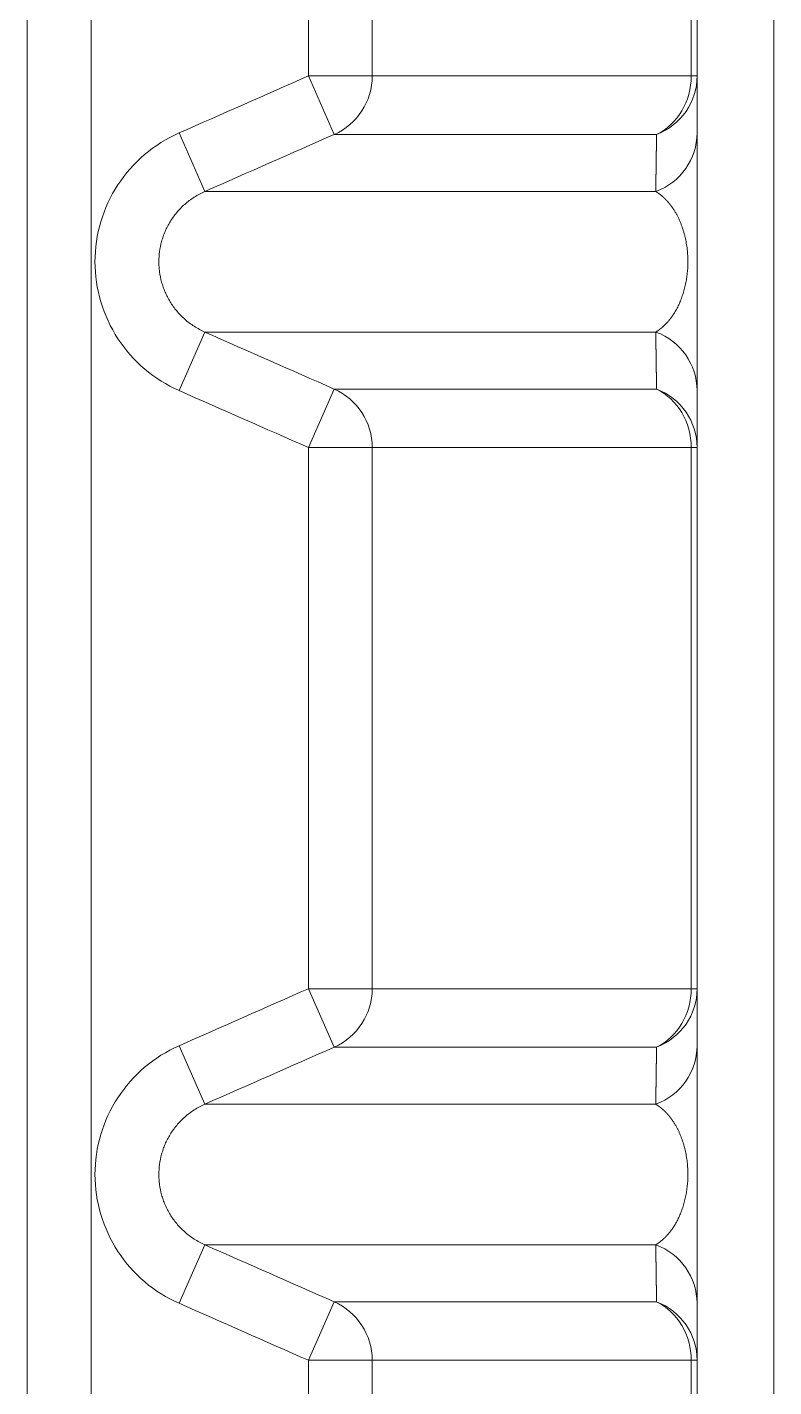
# Model space of a CAD drawing. Header units: millimetres. Extents: x 4664 to 8864, y -38 to 2932.
# Drawn here: x 7981.18 to 7996.42, y 1728.49 to 1756.27 of the extents above; entities that cross this region are included whole.
import ezdxf

# ---------------------------------------------------------------- set-up
doc = ezdxf.new("R2010")
doc.units = ezdxf.units.MM

msp = doc.modelspace()

# ---------------------------------------------------------------- linework, layer by layer
at = {"lineweight": 5}
for p, q in [((7981.176, 1870.016), (7981.176, 1707.535)), ((7982.482, 1707.535), (7982.482, 1870.016)), ((7994.855, 1714.873), (7994.855, 1862.677)), ((7996.423, 1862.708), (7996.423, 1714.842)), ((7986.918, 1766.33), (7986.918, 1755.274)), ((7988.222, 1755.274), (7988.222, 1766.33)), ((7994.735, 1766.33), (7994.735, 1755.274)), ((7986.918, 1755.274), (7994.855, 1755.274)), ((7986.918, 1755.274), (7987.445, 1754.08)), ((7984.276, 1754.109), (7984.803, 1752.914)), ((7987.445, 1754.08), (7994.029, 1754.08)), ((7994.012, 1752.914), (7984.803, 1752.914)), ((7984.276, 1748.847), (7984.803, 1750.041)), ((7994.012, 1750.041), (7984.803, 1750.041)), ((7986.918, 1747.682), (7987.445, 1748.876)), ((7994.029, 1748.876), (7987.445, 1748.876)), ((7986.918, 1747.682), (7986.918, 1736.626)), ((7986.918, 1747.682), (7994.855, 1747.682)), ((7988.222, 1736.626), (7988.222, 1747.682)), ((7994.735, 1747.682), (7994.735, 1736.626)), ((7986.918, 1736.626), (7994.855, 1736.626)), ((7986.918, 1736.626), (7987.445, 1735.431)), ((7984.276, 1735.46), (7984.803, 1734.266)), ((7987.445, 1735.431), (7994.029, 1735.431)), ((7994.012, 1734.266), (7984.803, 1734.266)), ((7984.276, 1730.198), (7984.803, 1731.393)), ((7994.012, 1731.393), (7984.803, 1731.393)), ((7986.918, 1729.033), (7987.445, 1730.228)), ((7994.029, 1730.228), (7987.445, 1730.228)), ((7986.918, 1729.033), (7986.918, 1717.977)), ((7986.918, 1729.033), (7994.855, 1729.033)), ((7988.222, 1717.977), (7988.222, 1729.033)), ((7994.735, 1729.033), (7994.735, 1717.977))]:
    msp.add_line(p, q, dxfattribs=at)
at = {"lineweight": 5, "extrusion": (0, 0, -1)}
for centre, major_axis, ratio, start_param, end_param in [((7986.918, 1755.274), (0, -1.306), 0.998861, 4.712389, 5.867354), ((7993.55, 1755.274), (0, -1.306), 0.907984, 4.712389, 5.867354), ((7993.55, 1755.274), (1.306, 0), 0.98331, 0, 1.19525), ((7993.55, 1754.109), (1.306, 0), 0.978111, 0, 1.208972), ((7993.55, 1748.847), (1.306, 0), 0.978111, 5.074213, 6.283185), ((7986.918, 1747.682), (0, -1.306), 0.998861, 3.557424, 4.712389), ((7993.55, 1747.682), (0, -1.306), 0.907984, 3.557424, 4.712389), ((7993.55, 1747.682), (1.306, 0), 0.98331, 5.087935, 6.283185), ((7986.918, 1736.626), (0, -1.306), 0.998861, 4.712389, 5.867354), ((7993.55, 1736.626), (0, -1.306), 0.907984, 4.712389, 5.867354), ((7993.55, 1736.626), (1.306, 0), 0.98331, 0, 1.19525), ((7993.55, 1735.46), (1.306, 0), 0.978111, 0, 1.208972), ((7993.55, 1730.198), (1.306, 0), 0.978111, 5.074213, 6.283185), ((7986.918, 1729.033), (0, -1.306), 0.998861, 3.557424, 4.712389), ((7993.55, 1729.033), (0, -1.306), 0.907984, 3.557424, 4.712389), ((7993.55, 1729.033), (1.306, 0), 0.98331, 5.087935, 6.283185)]:
    msp.add_ellipse(centre, major_axis=major_axis, ratio=ratio, start_param=start_param, end_param=end_param, dxfattribs=at)
at = {"lineweight": 5}
for points in [[(7986.918, 1755.274), (7986.037, 1754.886), (7985.157, 1754.498), (7984.276, 1754.109)], [(7984.803, 1752.914), (7985.684, 1753.303), (7986.564, 1753.691), (7987.445, 1754.08)], [(7987.445, 1748.876), (7986.564, 1749.265), (7985.684, 1749.653), (7984.803, 1750.041)], [(7984.276, 1748.847), (7985.157, 1748.458), (7986.037, 1748.07), (7986.918, 1747.682)], [(7986.918, 1736.626), (7986.037, 1736.237), (7985.157, 1735.849), (7984.276, 1735.46)], [(7984.803, 1734.266), (7985.684, 1734.654), (7986.564, 1735.043), (7987.445, 1735.431)], [(7987.445, 1730.228), (7986.564, 1730.616), (7985.684, 1731.004), (7984.803, 1731.393)], [(7984.276, 1730.198), (7985.157, 1729.81), (7986.037, 1729.421), (7986.918, 1729.033)]]:
    msp.add_open_spline(points, degree=3, dxfattribs=at)
for points, knots in [([(7984.276, 1754.109), (7983.765, 1753.883), (7983.33, 1753.513), (7982.723, 1752.583), (7982.56, 1752.028), (7982.56, 1750.926), (7982.726, 1750.369), (7983.179, 1749.675), (7983.364, 1749.465), (7983.787, 1749.106), (7984.021, 1748.96), (7984.276, 1748.847)], [0, 0, 0, 0, 0.25, 0.25, 0.5, 0.5, 0.75, 0.75, 0.875, 0.875, 1, 1, 1, 1]), ([(7994.029, 1754.08), (7994.028, 1754.075), (7994.028, 1754.067), (7994.028, 1754.054), (7994.028, 1754.042), (7994.028, 1754.029), (7994.028, 1754.016), (7994.027, 1754.003), (7994.027, 1753.991), (7994.027, 1753.978), (7994.027, 1753.965), (7994.027, 1753.952), (7994.026, 1753.939), (7994.026, 1753.926), (7994.026, 1753.913), (7994.026, 1753.9), (7994.026, 1753.888), (7994.025, 1753.874), (7994.025, 1753.861), (7994.025, 1753.848), (7994.025, 1753.835), (7994.025, 1753.822), (7994.025, 1753.809), (7994.024, 1753.796), (7994.024, 1753.783), (7994.024, 1753.769), (7994.024, 1753.756), (7994.024, 1753.743), (7994.023, 1753.73), (7994.023, 1753.716), (7994.023, 1753.703), (7994.023, 1753.69), (7994.023, 1753.676), (7994.022, 1753.663), (7994.022, 1753.649), (7994.022, 1753.636), (7994.022, 1753.622), (7994.022, 1753.609), (7994.021, 1753.595), (7994.021, 1753.582), (7994.021, 1753.568), (7994.021, 1753.554), (7994.021, 1753.541), (7994.02, 1753.527), (7994.02, 1753.513), (7994.02, 1753.5), (7994.02, 1753.486), (7994.02, 1753.472), (7994.019, 1753.458), (7994.019, 1753.444), (7994.019, 1753.431), (7994.019, 1753.417), (7994.019, 1753.403), (7994.018, 1753.389), (7994.018, 1753.375), (7994.018, 1753.361), (7994.018, 1753.347), (7994.018, 1753.333), (7994.017, 1753.319), (7994.017, 1753.305), (7994.017, 1753.291), (7994.017, 1753.276), (7994.017, 1753.262), (7994.016, 1753.248), (7994.016, 1753.234), (7994.016, 1753.22), (7994.016, 1753.205), (7994.016, 1753.191), (7994.015, 1753.177), (7994.015, 1753.162), (7994.015, 1753.148), (7994.015, 1753.134), (7994.015, 1753.119), (7994.014, 1753.105), (7994.014, 1753.09), (7994.014, 1753.076), (7994.014, 1753.061), (7994.014, 1753.047), (7994.013, 1753.032), (7994.013, 1753.017), (7994.013, 1753.003), (7994.013, 1752.988), (7994.013, 1752.973), (7994.012, 1752.959), (7994.012, 1752.944), (7994.012, 1752.929), (7994.012, 1752.919), (7994.012, 1752.914)], [0, 0, 0, 0, 0.011621, 0.023246, 0.034874, 0.046504, 0.058138, 0.069775, 0.081415, 0.093058, 0.104705, 0.116354, 0.128007, 0.139663, 0.151322, 0.162985, 0.174651, 0.186319, 0.197992, 0.209667, 0.221346, 0.233028, 0.244713, 0.256402, 0.268094, 0.279789, 0.291488, 0.30319, 0.314896, 0.326605, 0.338317, 0.350033, 0.361752, 0.373475, 0.385201, 0.39693, 0.408663, 0.4204, 0.43214, 0.443883, 0.45563, 0.467381, 0.479135, 0.490893, 0.502654, 0.514419, 0.526187, 0.537959, 0.549735, 0.561514, 0.573297, 0.585084, 0.596874, 0.608668, 0.620465, 0.632267, 0.644072, 0.65588, 0.667693, 0.679509, 0.691329, 0.703153, 0.71498, 0.726811, 0.738646, 0.750485, 0.762328, 0.774174, 0.786025, 0.797879, 0.809737, 0.821599, 0.833465, 0.845335, 0.857208, 0.869086, 0.880967, 0.892853, 0.904742, 0.916635, 0.928532, 0.940434, 0.952339, 0.964248, 0.976161, 0.988079, 1, 1, 1, 1]), ([(7984.803, 1750.041), (7984.765, 1750.058), (7984.728, 1750.077), (7984.655, 1750.116), (7984.62, 1750.137), (7984.551, 1750.181), (7984.518, 1750.204), (7984.454, 1750.253), (7984.392, 1750.304), (7984.306, 1750.386), (7984.228, 1750.473), (7984.157, 1750.564), (7984.094, 1750.66), (7984.039, 1750.758), (7983.991, 1750.858), (7983.951, 1750.961), (7983.93, 1751.03), (7983.901, 1751.133), (7983.887, 1751.203), (7983.874, 1751.306), (7983.87, 1751.341), (7983.867, 1751.392), (7983.866, 1751.418), (7983.865, 1751.444), (7983.865, 1751.461), (7983.865, 1751.469), (7983.865, 1751.545), (7983.869, 1751.614), (7983.887, 1751.752), (7983.901, 1751.822), (7983.93, 1751.926), (7983.951, 1751.995), (7983.991, 1752.097), (7984.038, 1752.198), (7984.094, 1752.296), (7984.157, 1752.391), (7984.227, 1752.483), (7984.306, 1752.57), (7984.392, 1752.652), (7984.453, 1752.703), (7984.518, 1752.752), (7984.551, 1752.775), (7984.62, 1752.819), (7984.655, 1752.84), (7984.728, 1752.879), (7984.765, 1752.898), (7984.803, 1752.914)], [0, 0, 0, 0, 0.03125, 0.03125, 0.0625, 0.0625, 0.09375, 0.09375, 0.125, 0.15625, 0.1875, 0.21875, 0.25, 0.28125, 0.3125, 0.34375, 0.375, 0.375, 0.4375, 0.4375, 0.46875, 0.46875, 0.484375, 0.492187, 0.492187, 0.5, 0.5, 0.5625, 0.5625, 0.625, 0.625, 0.65625, 0.6875, 0.71875, 0.75, 0.78125, 0.8125, 0.84375, 0.875, 0.90625, 0.90625, 0.9375, 0.9375, 0.96875, 0.96875, 1, 1, 1, 1]), ([(7994.012, 1752.914), (7994.013, 1752.914), (7994.016, 1752.912), (7994.019, 1752.91), (7994.023, 1752.908), (7994.027, 1752.905), (7994.03, 1752.903), (7994.034, 1752.9), (7994.038, 1752.898), (7994.041, 1752.896), (7994.045, 1752.893), (7994.049, 1752.891), (7994.052, 1752.888), (7994.056, 1752.886), (7994.059, 1752.883), (7994.063, 1752.881), (7994.067, 1752.878), (7994.07, 1752.876), (7994.074, 1752.873), (7994.077, 1752.87), (7994.081, 1752.868), (7994.084, 1752.865), (7994.088, 1752.863), (7994.091, 1752.86), (7994.095, 1752.857), (7994.098, 1752.855), (7994.102, 1752.852), (7994.105, 1752.849), (7994.109, 1752.847), (7994.112, 1752.844), (7994.116, 1752.841), (7994.119, 1752.838), (7994.122, 1752.835), (7994.126, 1752.833), (7994.129, 1752.83), (7994.133, 1752.827), (7994.136, 1752.824), (7994.139, 1752.821), (7994.143, 1752.819), (7994.146, 1752.816), (7994.149, 1752.813), (7994.153, 1752.81), (7994.156, 1752.807), (7994.159, 1752.804), (7994.163, 1752.801), (7994.166, 1752.798), (7994.169, 1752.795), (7994.172, 1752.792), (7994.176, 1752.789), (7994.179, 1752.786), (7994.182, 1752.783), (7994.185, 1752.78), (7994.189, 1752.777), (7994.192, 1752.774), (7994.195, 1752.771), (7994.198, 1752.768), (7994.201, 1752.765), (7994.204, 1752.761), (7994.208, 1752.758), (7994.211, 1752.755), (7994.214, 1752.752), (7994.217, 1752.749), (7994.22, 1752.746), (7994.223, 1752.742), (7994.226, 1752.739), (7994.229, 1752.736), (7994.232, 1752.733), (7994.235, 1752.729), (7994.238, 1752.726), (7994.241, 1752.723), (7994.244, 1752.72), (7994.247, 1752.716), (7994.25, 1752.713), (7994.253, 1752.71), (7994.256, 1752.706), (7994.259, 1752.703), (7994.262, 1752.7), (7994.265, 1752.696), (7994.268, 1752.693), (7994.271, 1752.69), (7994.274, 1752.686), (7994.277, 1752.683), (7994.28, 1752.679), (7994.283, 1752.676), (7994.285, 1752.672), (7994.288, 1752.669), (7994.291, 1752.665), (7994.294, 1752.662), (7994.297, 1752.658), (7994.3, 1752.655), (7994.302, 1752.651), (7994.305, 1752.648), (7994.308, 1752.644), (7994.311, 1752.641), (7994.313, 1752.637), (7994.316, 1752.634), (7994.319, 1752.63), (7994.322, 1752.627), (7994.324, 1752.623), (7994.327, 1752.619), (7994.33, 1752.616), (7994.332, 1752.612), (7994.335, 1752.609), (7994.338, 1752.605), (7994.34, 1752.601), (7994.343, 1752.598), (7994.346, 1752.594), (7994.348, 1752.59), (7994.351, 1752.587), (7994.353, 1752.583), (7994.356, 1752.579), (7994.358, 1752.575), (7994.361, 1752.572), (7994.364, 1752.568), (7994.366, 1752.564), (7994.369, 1752.56), (7994.371, 1752.557), (7994.374, 1752.553), (7994.376, 1752.549), (7994.378, 1752.545), (7994.39, 1752.527), (7994.411, 1752.493), (7994.44, 1752.442), (7994.467, 1752.389), (7994.493, 1752.334), (7994.517, 1752.279), (7994.539, 1752.222), (7994.559, 1752.163), (7994.578, 1752.104), (7994.595, 1752.044), (7994.61, 1751.983), (7994.624, 1751.921), (7994.636, 1751.859), (7994.646, 1751.796), (7994.654, 1751.733), (7994.66, 1751.669), (7994.665, 1751.605), (7994.668, 1751.541), (7994.669, 1751.479), (7994.668, 1751.419), (7994.666, 1751.362), (7994.662, 1751.305), (7994.657, 1751.247), (7994.65, 1751.191), (7994.642, 1751.134), (7994.632, 1751.078), (7994.621, 1751.022), (7994.609, 1750.966), (7994.595, 1750.912), (7994.58, 1750.858), (7994.563, 1750.804), (7994.545, 1750.752), (7994.526, 1750.7), (7994.505, 1750.649), (7994.483, 1750.6), (7994.459, 1750.551), (7994.435, 1750.504), (7994.408, 1750.458), (7994.389, 1750.426), (7994.377, 1750.408), (7994.372, 1750.401), (7994.368, 1750.394), (7994.363, 1750.387), (7994.359, 1750.381), (7994.354, 1750.374), (7994.349, 1750.367), (7994.345, 1750.361), (7994.34, 1750.354), (7994.335, 1750.347), (7994.33, 1750.341), (7994.325, 1750.334), (7994.321, 1750.328), (7994.316, 1750.321), (7994.311, 1750.315), (7994.306, 1750.309), (7994.301, 1750.302), (7994.296, 1750.296), (7994.291, 1750.29), (7994.285, 1750.283), (7994.28, 1750.277), (7994.275, 1750.271), (7994.27, 1750.265), (7994.265, 1750.259), (7994.259, 1750.253), (7994.254, 1750.247), (7994.248, 1750.241), (7994.243, 1750.235), (7994.238, 1750.229), (7994.232, 1750.223), (7994.227, 1750.217), (7994.221, 1750.211), (7994.215, 1750.206), (7994.21, 1750.2), (7994.204, 1750.194), (7994.198, 1750.189), (7994.193, 1750.183), (7994.187, 1750.177), (7994.181, 1750.172), (7994.175, 1750.167), (7994.169, 1750.161), (7994.164, 1750.156), (7994.158, 1750.15), (7994.152, 1750.145), (7994.146, 1750.14), (7994.14, 1750.135), (7994.134, 1750.13), (7994.127, 1750.124), (7994.121, 1750.119), (7994.115, 1750.114), (7994.109, 1750.11), (7994.103, 1750.105), (7994.096, 1750.1), (7994.09, 1750.095), (7994.084, 1750.09), (7994.077, 1750.086), (7994.071, 1750.081), (7994.065, 1750.076), (7994.058, 1750.072), (7994.052, 1750.067), (7994.045, 1750.063), (7994.038, 1750.058), (7994.032, 1750.054), (7994.025, 1750.05), (7994.019, 1750.046), (7994.014, 1750.043), (7994.012, 1750.041)], [0, 0, 0, 0, 0.002514, 0.005021, 0.00752, 0.010013, 0.012498, 0.014977, 0.017448, 0.019913, 0.02237, 0.02482, 0.027263, 0.029699, 0.032128, 0.03455, 0.036964, 0.039372, 0.041773, 0.044166, 0.046552, 0.048932, 0.051304, 0.053669, 0.056027, 0.058378, 0.060722, 0.063059, 0.065389, 0.067711, 0.070027, 0.072336, 0.074637, 0.076931, 0.079219, 0.081499, 0.083772, 0.086038, 0.088297, 0.090549, 0.092794, 0.095031, 0.097262, 0.099486, 0.101702, 0.103912, 0.106114, 0.108309, 0.110498, 0.112679, 0.114853, 0.11702, 0.11918, 0.121333, 0.123478, 0.125617, 0.127749, 0.129873, 0.131991, 0.134101, 0.136205, 0.138301, 0.14039, 0.142473, 0.144548, 0.146616, 0.148677, 0.150731, 0.152778, 0.154818, 0.15685, 0.158876, 0.160895, 0.162906, 0.164911, 0.166909, 0.168899, 0.170883, 0.172859, 0.174828, 0.176791, 0.178746, 0.180694, 0.182635, 0.18457, 0.186497, 0.188417, 0.19033, 0.192236, 0.194135, 0.196027, 0.197912, 0.19979, 0.201661, 0.203525, 0.205382, 0.207231, 0.209074, 0.21091, 0.212739, 0.214561, 0.216376, 0.218183, 0.219984, 0.221778, 0.223565, 0.225345, 0.227118, 0.228883, 0.230642, 0.232394, 0.234139, 0.235877, 0.237608, 0.239332, 0.241049, 0.242759, 0.244462, 0.246158, 0.247847, 0.249529, 0.270675, 0.290846, 0.310051, 0.328303, 0.345614, 0.362001, 0.377483, 0.392086, 0.405836, 0.41877, 0.430929, 0.442364, 0.453136, 0.463321, 0.473004, 0.48229, 0.491292, 0.50014, 0.50808, 0.516138, 0.524408, 0.532974, 0.541916, 0.5513, 0.561186, 0.571624, 0.582656, 0.594318, 0.60664, 0.619647, 0.633362, 0.647801, 0.66298, 0.678912, 0.695608, 0.713077, 0.731328, 0.750365, 0.753403, 0.756464, 0.759548, 0.762654, 0.765783, 0.768934, 0.772108, 0.775306, 0.778525, 0.781768, 0.785034, 0.788322, 0.791633, 0.794967, 0.798324, 0.801703, 0.805106, 0.808531, 0.81198, 0.815451, 0.818945, 0.822462, 0.826003, 0.829566, 0.833151, 0.83676, 0.840392, 0.844047, 0.847725, 0.851426, 0.85515, 0.858897, 0.862666, 0.866459, 0.870275, 0.874114, 0.877976, 0.881861, 0.885769, 0.8897, 0.893654, 0.897631, 0.901631, 0.905654, 0.909701, 0.91377, 0.917862, 0.921978, 0.926116, 0.930278, 0.934462, 0.93867, 0.942901, 0.947155, 0.951432, 0.955732, 0.960055, 0.964401, 0.96877, 0.973162, 0.977577, 0.982016, 0.986477, 0.990962, 0.995469, 1, 1, 1, 1]), ([(7994.012, 1750.041), (7994.012, 1750.036), (7994.012, 1750.027), (7994.012, 1750.012), (7994.012, 1749.997), (7994.013, 1749.982), (7994.013, 1749.968), (7994.013, 1749.953), (7994.013, 1749.938), (7994.013, 1749.924), (7994.014, 1749.909), (7994.014, 1749.895), (7994.014, 1749.88), (7994.014, 1749.866), (7994.014, 1749.851), (7994.015, 1749.837), (7994.015, 1749.822), (7994.015, 1749.808), (7994.015, 1749.794), (7994.015, 1749.779), (7994.016, 1749.765), (7994.016, 1749.751), (7994.016, 1749.736), (7994.016, 1749.722), (7994.016, 1749.708), (7994.017, 1749.694), (7994.017, 1749.679), (7994.017, 1749.665), (7994.017, 1749.651), (7994.017, 1749.637), (7994.018, 1749.623), (7994.018, 1749.609), (7994.018, 1749.595), (7994.018, 1749.581), (7994.018, 1749.567), (7994.019, 1749.553), (7994.019, 1749.539), (7994.019, 1749.525), (7994.019, 1749.511), (7994.019, 1749.498), (7994.02, 1749.484), (7994.02, 1749.47), (7994.02, 1749.456), (7994.02, 1749.443), (7994.02, 1749.429), (7994.021, 1749.415), (7994.021, 1749.401), (7994.021, 1749.388), (7994.021, 1749.374), (7994.021, 1749.361), (7994.022, 1749.347), (7994.022, 1749.334), (7994.022, 1749.32), (7994.022, 1749.307), (7994.022, 1749.293), (7994.023, 1749.28), (7994.023, 1749.266), (7994.023, 1749.253), (7994.023, 1749.24), (7994.023, 1749.226), (7994.024, 1749.213), (7994.024, 1749.2), (7994.024, 1749.186), (7994.024, 1749.173), (7994.024, 1749.16), (7994.025, 1749.147), (7994.025, 1749.134), (7994.025, 1749.121), (7994.025, 1749.108), (7994.025, 1749.094), (7994.025, 1749.081), (7994.026, 1749.068), (7994.026, 1749.055), (7994.026, 1749.042), (7994.026, 1749.029), (7994.026, 1749.017), (7994.027, 1749.004), (7994.027, 1748.991), (7994.027, 1748.978), (7994.027, 1748.965), (7994.027, 1748.952), (7994.028, 1748.94), (7994.028, 1748.927), (7994.028, 1748.914), (7994.028, 1748.902), (7994.028, 1748.889), (7994.028, 1748.88), (7994.029, 1748.876)], [0, 0, 0, 0, 0.011921, 0.023839, 0.035752, 0.047661, 0.059566, 0.071468, 0.083365, 0.095258, 0.107147, 0.119033, 0.130914, 0.142792, 0.154665, 0.166535, 0.178401, 0.190263, 0.202121, 0.213975, 0.225826, 0.237672, 0.249515, 0.261354, 0.273189, 0.28502, 0.296847, 0.308671, 0.320491, 0.332307, 0.34412, 0.355928, 0.367733, 0.379535, 0.391332, 0.403126, 0.414916, 0.426703, 0.438486, 0.450265, 0.462041, 0.473813, 0.485581, 0.497346, 0.509107, 0.520865, 0.532619, 0.54437, 0.556117, 0.56786, 0.5796, 0.591337, 0.60307, 0.614799, 0.626525, 0.638248, 0.649967, 0.661683, 0.673395, 0.685104, 0.69681, 0.708512, 0.720211, 0.731906, 0.743598, 0.755287, 0.766972, 0.778654, 0.790333, 0.802008, 0.813681, 0.825349, 0.837015, 0.848678, 0.860337, 0.871993, 0.883646, 0.895295, 0.906942, 0.918585, 0.930225, 0.941862, 0.953496, 0.965126, 0.976754, 0.988379, 1, 1, 1, 1]), ([(7984.276, 1735.46), (7983.765, 1735.235), (7983.33, 1734.864), (7982.723, 1733.934), (7982.56, 1733.38), (7982.56, 1732.277), (7982.726, 1731.72), (7983.179, 1731.026), (7983.364, 1730.817), (7983.787, 1730.457), (7984.021, 1730.311), (7984.276, 1730.198)], [0, 0, 0, 0, 0.25, 0.25, 0.5, 0.5, 0.75, 0.75, 0.875, 0.875, 1, 1, 1, 1]), ([(7994.029, 1735.431), (7994.028, 1735.427), (7994.028, 1735.418), (7994.028, 1735.406), (7994.028, 1735.393), (7994.028, 1735.38), (7994.028, 1735.368), (7994.027, 1735.355), (7994.027, 1735.342), (7994.027, 1735.329), (7994.027, 1735.316), (7994.027, 1735.304), (7994.026, 1735.291), (7994.026, 1735.278), (7994.026, 1735.265), (7994.026, 1735.252), (7994.026, 1735.239), (7994.025, 1735.226), (7994.025, 1735.213), (7994.025, 1735.2), (7994.025, 1735.187), (7994.025, 1735.174), (7994.025, 1735.16), (7994.024, 1735.147), (7994.024, 1735.134), (7994.024, 1735.121), (7994.024, 1735.108), (7994.024, 1735.094), (7994.023, 1735.081), (7994.023, 1735.068), (7994.023, 1735.054), (7994.023, 1735.041), (7994.023, 1735.028), (7994.022, 1735.014), (7994.022, 1735.001), (7994.022, 1734.987), (7994.022, 1734.974), (7994.022, 1734.96), (7994.021, 1734.947), (7994.021, 1734.933), (7994.021, 1734.919), (7994.021, 1734.906), (7994.021, 1734.892), (7994.02, 1734.878), (7994.02, 1734.865), (7994.02, 1734.851), (7994.02, 1734.837), (7994.02, 1734.823), (7994.019, 1734.81), (7994.019, 1734.796), (7994.019, 1734.782), (7994.019, 1734.768), (7994.019, 1734.754), (7994.018, 1734.74), (7994.018, 1734.726), (7994.018, 1734.712), (7994.018, 1734.698), (7994.018, 1734.684), (7994.017, 1734.67), (7994.017, 1734.656), (7994.017, 1734.642), (7994.017, 1734.628), (7994.017, 1734.614), (7994.016, 1734.599), (7994.016, 1734.585), (7994.016, 1734.571), (7994.016, 1734.557), (7994.016, 1734.542), (7994.015, 1734.528), (7994.015, 1734.514), (7994.015, 1734.499), (7994.015, 1734.485), (7994.015, 1734.471), (7994.014, 1734.456), (7994.014, 1734.442), (7994.014, 1734.427), (7994.014, 1734.413), (7994.014, 1734.398), (7994.013, 1734.383), (7994.013, 1734.369), (7994.013, 1734.354), (7994.013, 1734.34), (7994.013, 1734.325), (7994.012, 1734.31), (7994.012, 1734.295), (7994.012, 1734.281), (7994.012, 1734.271), (7994.012, 1734.266)], [0, 0, 0, 0, 0.011621, 0.023246, 0.034874, 0.046504, 0.058138, 0.069775, 0.081415, 0.093058, 0.104705, 0.116354, 0.128007, 0.139663, 0.151322, 0.162985, 0.174651, 0.186319, 0.197992, 0.209667, 0.221346, 0.233028, 0.244713, 0.256402, 0.268094, 0.279789, 0.291488, 0.30319, 0.314896, 0.326605, 0.338317, 0.350033, 0.361752, 0.373475, 0.385201, 0.39693, 0.408663, 0.4204, 0.43214, 0.443883, 0.45563, 0.467381, 0.479135, 0.490893, 0.502654, 0.514419, 0.526187, 0.537959, 0.549735, 0.561514, 0.573297, 0.585084, 0.596874, 0.608668, 0.620465, 0.632267, 0.644072, 0.65588, 0.667693, 0.679509, 0.691329, 0.703153, 0.71498, 0.726811, 0.738646, 0.750485, 0.762328, 0.774174, 0.786025, 0.797879, 0.809737, 0.821599, 0.833465, 0.845335, 0.857208, 0.869086, 0.880967, 0.892853, 0.904742, 0.916635, 0.928532, 0.940434, 0.952339, 0.964248, 0.976161, 0.988079, 1, 1, 1, 1]), ([(7984.803, 1731.393), (7984.765, 1731.41), (7984.728, 1731.428), (7984.655, 1731.467), (7984.62, 1731.488), (7984.551, 1731.532), (7984.518, 1731.555), (7984.454, 1731.604), (7984.392, 1731.655), (7984.306, 1731.737), (7984.228, 1731.824), (7984.157, 1731.916), (7984.094, 1732.011), (7984.039, 1732.109), (7983.991, 1732.21), (7983.951, 1732.312), (7983.93, 1732.381), (7983.901, 1732.485), (7983.887, 1732.554), (7983.874, 1732.658), (7983.87, 1732.692), (7983.867, 1732.744), (7983.866, 1732.769), (7983.865, 1732.795), (7983.865, 1732.812), (7983.865, 1732.82), (7983.865, 1732.897), (7983.869, 1732.965), (7983.887, 1733.104), (7983.901, 1733.173), (7983.93, 1733.277), (7983.951, 1733.346), (7983.991, 1733.448), (7984.038, 1733.549), (7984.094, 1733.647), (7984.157, 1733.743), (7984.227, 1733.834), (7984.306, 1733.921), (7984.392, 1734.004), (7984.453, 1734.054), (7984.518, 1734.103), (7984.551, 1734.127), (7984.62, 1734.171), (7984.655, 1734.192), (7984.728, 1734.231), (7984.765, 1734.249), (7984.803, 1734.266)], [0, 0, 0, 0, 0.03125, 0.03125, 0.0625, 0.0625, 0.09375, 0.09375, 0.125, 0.15625, 0.1875, 0.21875, 0.25, 0.28125, 0.3125, 0.34375, 0.375, 0.375, 0.4375, 0.4375, 0.46875, 0.46875, 0.484375, 0.492188, 0.492188, 0.5, 0.5, 0.5625, 0.5625, 0.625, 0.625, 0.65625, 0.6875, 0.71875, 0.75, 0.78125, 0.8125, 0.84375, 0.875, 0.90625, 0.90625, 0.9375, 0.9375, 0.96875, 0.96875, 1, 1, 1, 1]), ([(7994.012, 1734.266), (7994.013, 1734.265), (7994.016, 1734.264), (7994.019, 1734.261), (7994.023, 1734.259), (7994.027, 1734.257), (7994.03, 1734.254), (7994.034, 1734.252), (7994.038, 1734.249), (7994.041, 1734.247), (7994.045, 1734.245), (7994.049, 1734.242), (7994.052, 1734.24), (7994.056, 1734.237), (7994.059, 1734.235), (7994.063, 1734.232), (7994.067, 1734.23), (7994.07, 1734.227), (7994.074, 1734.224), (7994.077, 1734.222), (7994.081, 1734.219), (7994.084, 1734.217), (7994.088, 1734.214), (7994.091, 1734.211), (7994.095, 1734.209), (7994.098, 1734.206), (7994.102, 1734.203), (7994.105, 1734.201), (7994.109, 1734.198), (7994.112, 1734.195), (7994.116, 1734.192), (7994.119, 1734.19), (7994.122, 1734.187), (7994.126, 1734.184), (7994.129, 1734.181), (7994.133, 1734.178), (7994.136, 1734.176), (7994.139, 1734.173), (7994.143, 1734.17), (7994.146, 1734.167), (7994.149, 1734.164), (7994.153, 1734.161), (7994.156, 1734.158), (7994.159, 1734.155), (7994.163, 1734.152), (7994.166, 1734.149), (7994.169, 1734.146), (7994.172, 1734.143), (7994.176, 1734.14), (7994.179, 1734.137), (7994.182, 1734.134), (7994.185, 1734.131), (7994.189, 1734.128), (7994.192, 1734.125), (7994.195, 1734.122), (7994.198, 1734.119), (7994.201, 1734.116), (7994.204, 1734.113), (7994.208, 1734.11), (7994.211, 1734.106), (7994.214, 1734.103), (7994.217, 1734.1), (7994.22, 1734.097), (7994.223, 1734.094), (7994.226, 1734.091), (7994.229, 1734.087), (7994.232, 1734.084), (7994.235, 1734.081), (7994.238, 1734.078), (7994.241, 1734.074), (7994.244, 1734.071), (7994.247, 1734.068), (7994.25, 1734.064), (7994.253, 1734.061), (7994.256, 1734.058), (7994.259, 1734.054), (7994.262, 1734.051), (7994.265, 1734.048), (7994.268, 1734.044), (7994.271, 1734.041), (7994.274, 1734.037), (7994.277, 1734.034), (7994.28, 1734.031), (7994.283, 1734.027), (7994.285, 1734.024), (7994.288, 1734.02), (7994.291, 1734.017), (7994.294, 1734.013), (7994.297, 1734.01), (7994.3, 1734.006), (7994.302, 1734.003), (7994.305, 1733.999), (7994.308, 1733.996), (7994.311, 1733.992), (7994.313, 1733.989), (7994.316, 1733.985), (7994.319, 1733.982), (7994.322, 1733.978), (7994.324, 1733.974), (7994.327, 1733.971), (7994.33, 1733.967), (7994.332, 1733.964), (7994.335, 1733.96), (7994.338, 1733.956), (7994.34, 1733.953), (7994.343, 1733.949), (7994.346, 1733.945), (7994.348, 1733.942), (7994.351, 1733.938), (7994.353, 1733.934), (7994.356, 1733.931), (7994.358, 1733.927), (7994.361, 1733.923), (7994.364, 1733.919), (7994.366, 1733.916), (7994.369, 1733.912), (7994.371, 1733.908), (7994.374, 1733.904), (7994.376, 1733.901), (7994.378, 1733.897), (7994.39, 1733.878), (7994.411, 1733.845), (7994.44, 1733.793), (7994.467, 1733.74), (7994.493, 1733.686), (7994.517, 1733.63), (7994.539, 1733.573), (7994.559, 1733.515), (7994.578, 1733.455), (7994.595, 1733.395), (7994.61, 1733.334), (7994.624, 1733.273), (7994.636, 1733.21), (7994.646, 1733.147), (7994.654, 1733.084), (7994.66, 1733.02), (7994.665, 1732.956), (7994.668, 1732.892), (7994.669, 1732.83), (7994.668, 1732.771), (7994.666, 1732.713), (7994.662, 1732.656), (7994.657, 1732.599), (7994.65, 1732.542), (7994.642, 1732.485), (7994.632, 1732.429), (7994.621, 1732.373), (7994.609, 1732.318), (7994.595, 1732.263), (7994.58, 1732.209), (7994.563, 1732.156), (7994.545, 1732.103), (7994.526, 1732.051), (7994.505, 1732.001), (7994.483, 1731.951), (7994.459, 1731.903), (7994.435, 1731.855), (7994.408, 1731.809), (7994.389, 1731.778), (7994.377, 1731.759), (7994.372, 1731.752), (7994.368, 1731.745), (7994.363, 1731.739), (7994.359, 1731.732), (7994.354, 1731.725), (7994.349, 1731.719), (7994.345, 1731.712), (7994.34, 1731.705), (7994.335, 1731.699), (7994.33, 1731.692), (7994.325, 1731.686), (7994.321, 1731.679), (7994.316, 1731.673), (7994.311, 1731.666), (7994.306, 1731.66), (7994.301, 1731.654), (7994.296, 1731.647), (7994.291, 1731.641), (7994.285, 1731.635), (7994.28, 1731.629), (7994.275, 1731.622), (7994.27, 1731.616), (7994.265, 1731.61), (7994.259, 1731.604), (7994.254, 1731.598), (7994.248, 1731.592), (7994.243, 1731.586), (7994.238, 1731.58), (7994.232, 1731.574), (7994.227, 1731.569), (7994.221, 1731.563), (7994.215, 1731.557), (7994.21, 1731.551), (7994.204, 1731.546), (7994.198, 1731.54), (7994.193, 1731.534), (7994.187, 1731.529), (7994.181, 1731.523), (7994.175, 1731.518), (7994.169, 1731.512), (7994.164, 1731.507), (7994.158, 1731.502), (7994.152, 1731.497), (7994.146, 1731.491), (7994.14, 1731.486), (7994.134, 1731.481), (7994.127, 1731.476), (7994.121, 1731.471), (7994.115, 1731.466), (7994.109, 1731.461), (7994.103, 1731.456), (7994.096, 1731.451), (7994.09, 1731.446), (7994.084, 1731.442), (7994.077, 1731.437), (7994.071, 1731.432), (7994.065, 1731.428), (7994.058, 1731.423), (7994.052, 1731.419), (7994.045, 1731.414), (7994.038, 1731.41), (7994.032, 1731.405), (7994.025, 1731.401), (7994.019, 1731.397), (7994.014, 1731.394), (7994.012, 1731.393)], [0, 0, 0, 0, 0.002514, 0.005021, 0.00752, 0.010013, 0.012498, 0.014977, 0.017448, 0.019913, 0.02237, 0.02482, 0.027263, 0.029699, 0.032128, 0.03455, 0.036964, 0.039372, 0.041773, 0.044166, 0.046552, 0.048932, 0.051304, 0.053669, 0.056027, 0.058378, 0.060722, 0.063059, 0.065389, 0.067711, 0.070027, 0.072336, 0.074637, 0.076931, 0.079219, 0.081499, 0.083772, 0.086038, 0.088297, 0.090549, 0.092794, 0.095031, 0.097262, 0.099486, 0.101702, 0.103912, 0.106114, 0.108309, 0.110498, 0.112679, 0.114853, 0.11702, 0.11918, 0.121333, 0.123478, 0.125617, 0.127749, 0.129873, 0.131991, 0.134101, 0.136205, 0.138301, 0.14039, 0.142473, 0.144548, 0.146616, 0.148677, 0.150731, 0.152778, 0.154818, 0.15685, 0.158876, 0.160895, 0.162906, 0.164911, 0.166909, 0.168899, 0.170883, 0.172859, 0.174828, 0.176791, 0.178746, 0.180694, 0.182635, 0.18457, 0.186497, 0.188417, 0.19033, 0.192236, 0.194135, 0.196027, 0.197912, 0.19979, 0.201661, 0.203525, 0.205382, 0.207231, 0.209074, 0.21091, 0.212739, 0.214561, 0.216376, 0.218183, 0.219984, 0.221778, 0.223565, 0.225345, 0.227118, 0.228883, 0.230642, 0.232394, 0.234139, 0.235877, 0.237608, 0.239332, 0.241049, 0.242759, 0.244462, 0.246158, 0.247847, 0.249529, 0.270675, 0.290846, 0.310051, 0.328303, 0.345614, 0.362001, 0.377483, 0.392086, 0.405836, 0.41877, 0.430929, 0.442364, 0.453136, 0.463321, 0.473004, 0.48229, 0.491292, 0.50014, 0.50808, 0.516138, 0.524408, 0.532974, 0.541916, 0.5513, 0.561186, 0.571624, 0.582656, 0.594318, 0.60664, 0.619647, 0.633362, 0.647801, 0.66298, 0.678912, 0.695608, 0.713077, 0.731328, 0.750365, 0.753403, 0.756464, 0.759548, 0.762654, 0.765783, 0.768934, 0.772108, 0.775306, 0.778525, 0.781768, 0.785034, 0.788322, 0.791633, 0.794967, 0.798324, 0.801703, 0.805106, 0.808531, 0.81198, 0.815451, 0.818945, 0.822462, 0.826003, 0.829566, 0.833151, 0.83676, 0.840392, 0.844047, 0.847725, 0.851426, 0.85515, 0.858897, 0.862666, 0.866459, 0.870275, 0.874114, 0.877976, 0.881861, 0.885769, 0.8897, 0.893654, 0.897631, 0.901631, 0.905654, 0.909701, 0.91377, 0.917862, 0.921978, 0.926116, 0.930278, 0.934462, 0.93867, 0.942901, 0.947155, 0.951432, 0.955732, 0.960055, 0.964401, 0.96877, 0.973162, 0.977577, 0.982016, 0.986477, 0.990962, 0.995469, 1, 1, 1, 1]), ([(7994.012, 1731.393), (7994.012, 1731.388), (7994.012, 1731.378), (7994.012, 1731.363), (7994.012, 1731.349), (7994.013, 1731.334), (7994.013, 1731.319), (7994.013, 1731.304), (7994.013, 1731.29), (7994.013, 1731.275), (7994.014, 1731.261), (7994.014, 1731.246), (7994.014, 1731.232), (7994.014, 1731.217), (7994.014, 1731.203), (7994.015, 1731.188), (7994.015, 1731.174), (7994.015, 1731.159), (7994.015, 1731.145), (7994.015, 1731.131), (7994.016, 1731.116), (7994.016, 1731.102), (7994.016, 1731.088), (7994.016, 1731.073), (7994.016, 1731.059), (7994.017, 1731.045), (7994.017, 1731.031), (7994.017, 1731.017), (7994.017, 1731.003), (7994.017, 1730.989), (7994.018, 1730.974), (7994.018, 1730.96), (7994.018, 1730.946), (7994.018, 1730.932), (7994.018, 1730.918), (7994.019, 1730.904), (7994.019, 1730.891), (7994.019, 1730.877), (7994.019, 1730.863), (7994.019, 1730.849), (7994.02, 1730.835), (7994.02, 1730.821), (7994.02, 1730.808), (7994.02, 1730.794), (7994.02, 1730.78), (7994.021, 1730.767), (7994.021, 1730.753), (7994.021, 1730.739), (7994.021, 1730.726), (7994.021, 1730.712), (7994.022, 1730.698), (7994.022, 1730.685), (7994.022, 1730.671), (7994.022, 1730.658), (7994.022, 1730.645), (7994.023, 1730.631), (7994.023, 1730.618), (7994.023, 1730.604), (7994.023, 1730.591), (7994.023, 1730.578), (7994.024, 1730.564), (7994.024, 1730.551), (7994.024, 1730.538), (7994.024, 1730.525), (7994.024, 1730.511), (7994.025, 1730.498), (7994.025, 1730.485), (7994.025, 1730.472), (7994.025, 1730.459), (7994.025, 1730.446), (7994.025, 1730.433), (7994.026, 1730.42), (7994.026, 1730.407), (7994.026, 1730.394), (7994.026, 1730.381), (7994.026, 1730.368), (7994.027, 1730.355), (7994.027, 1730.342), (7994.027, 1730.329), (7994.027, 1730.317), (7994.027, 1730.304), (7994.028, 1730.291), (7994.028, 1730.278), (7994.028, 1730.266), (7994.028, 1730.253), (7994.028, 1730.24), (7994.028, 1730.232), (7994.029, 1730.228)], [0, 0, 0, 0, 0.011921, 0.023839, 0.035752, 0.047661, 0.059566, 0.071468, 0.083365, 0.095258, 0.107147, 0.119033, 0.130914, 0.142792, 0.154665, 0.166535, 0.178401, 0.190263, 0.202121, 0.213975, 0.225826, 0.237672, 0.249515, 0.261354, 0.273189, 0.28502, 0.296847, 0.308671, 0.320491, 0.332307, 0.34412, 0.355928, 0.367733, 0.379535, 0.391332, 0.403126, 0.414916, 0.426703, 0.438486, 0.450265, 0.462041, 0.473813, 0.485581, 0.497346, 0.509107, 0.520865, 0.532619, 0.54437, 0.556117, 0.56786, 0.5796, 0.591337, 0.60307, 0.614799, 0.626525, 0.638248, 0.649967, 0.661683, 0.673395, 0.685104, 0.69681, 0.708512, 0.720211, 0.731906, 0.743598, 0.755287, 0.766972, 0.778654, 0.790333, 0.802008, 0.813681, 0.825349, 0.837015, 0.848678, 0.860337, 0.871993, 0.883646, 0.895295, 0.906942, 0.918585, 0.930225, 0.941862, 0.953496, 0.965126, 0.976754, 0.988379, 1, 1, 1, 1])]:
    msp.add_open_spline(points, degree=3, knots=knots, dxfattribs=at)

doc.saveas('drawing.dxf')
